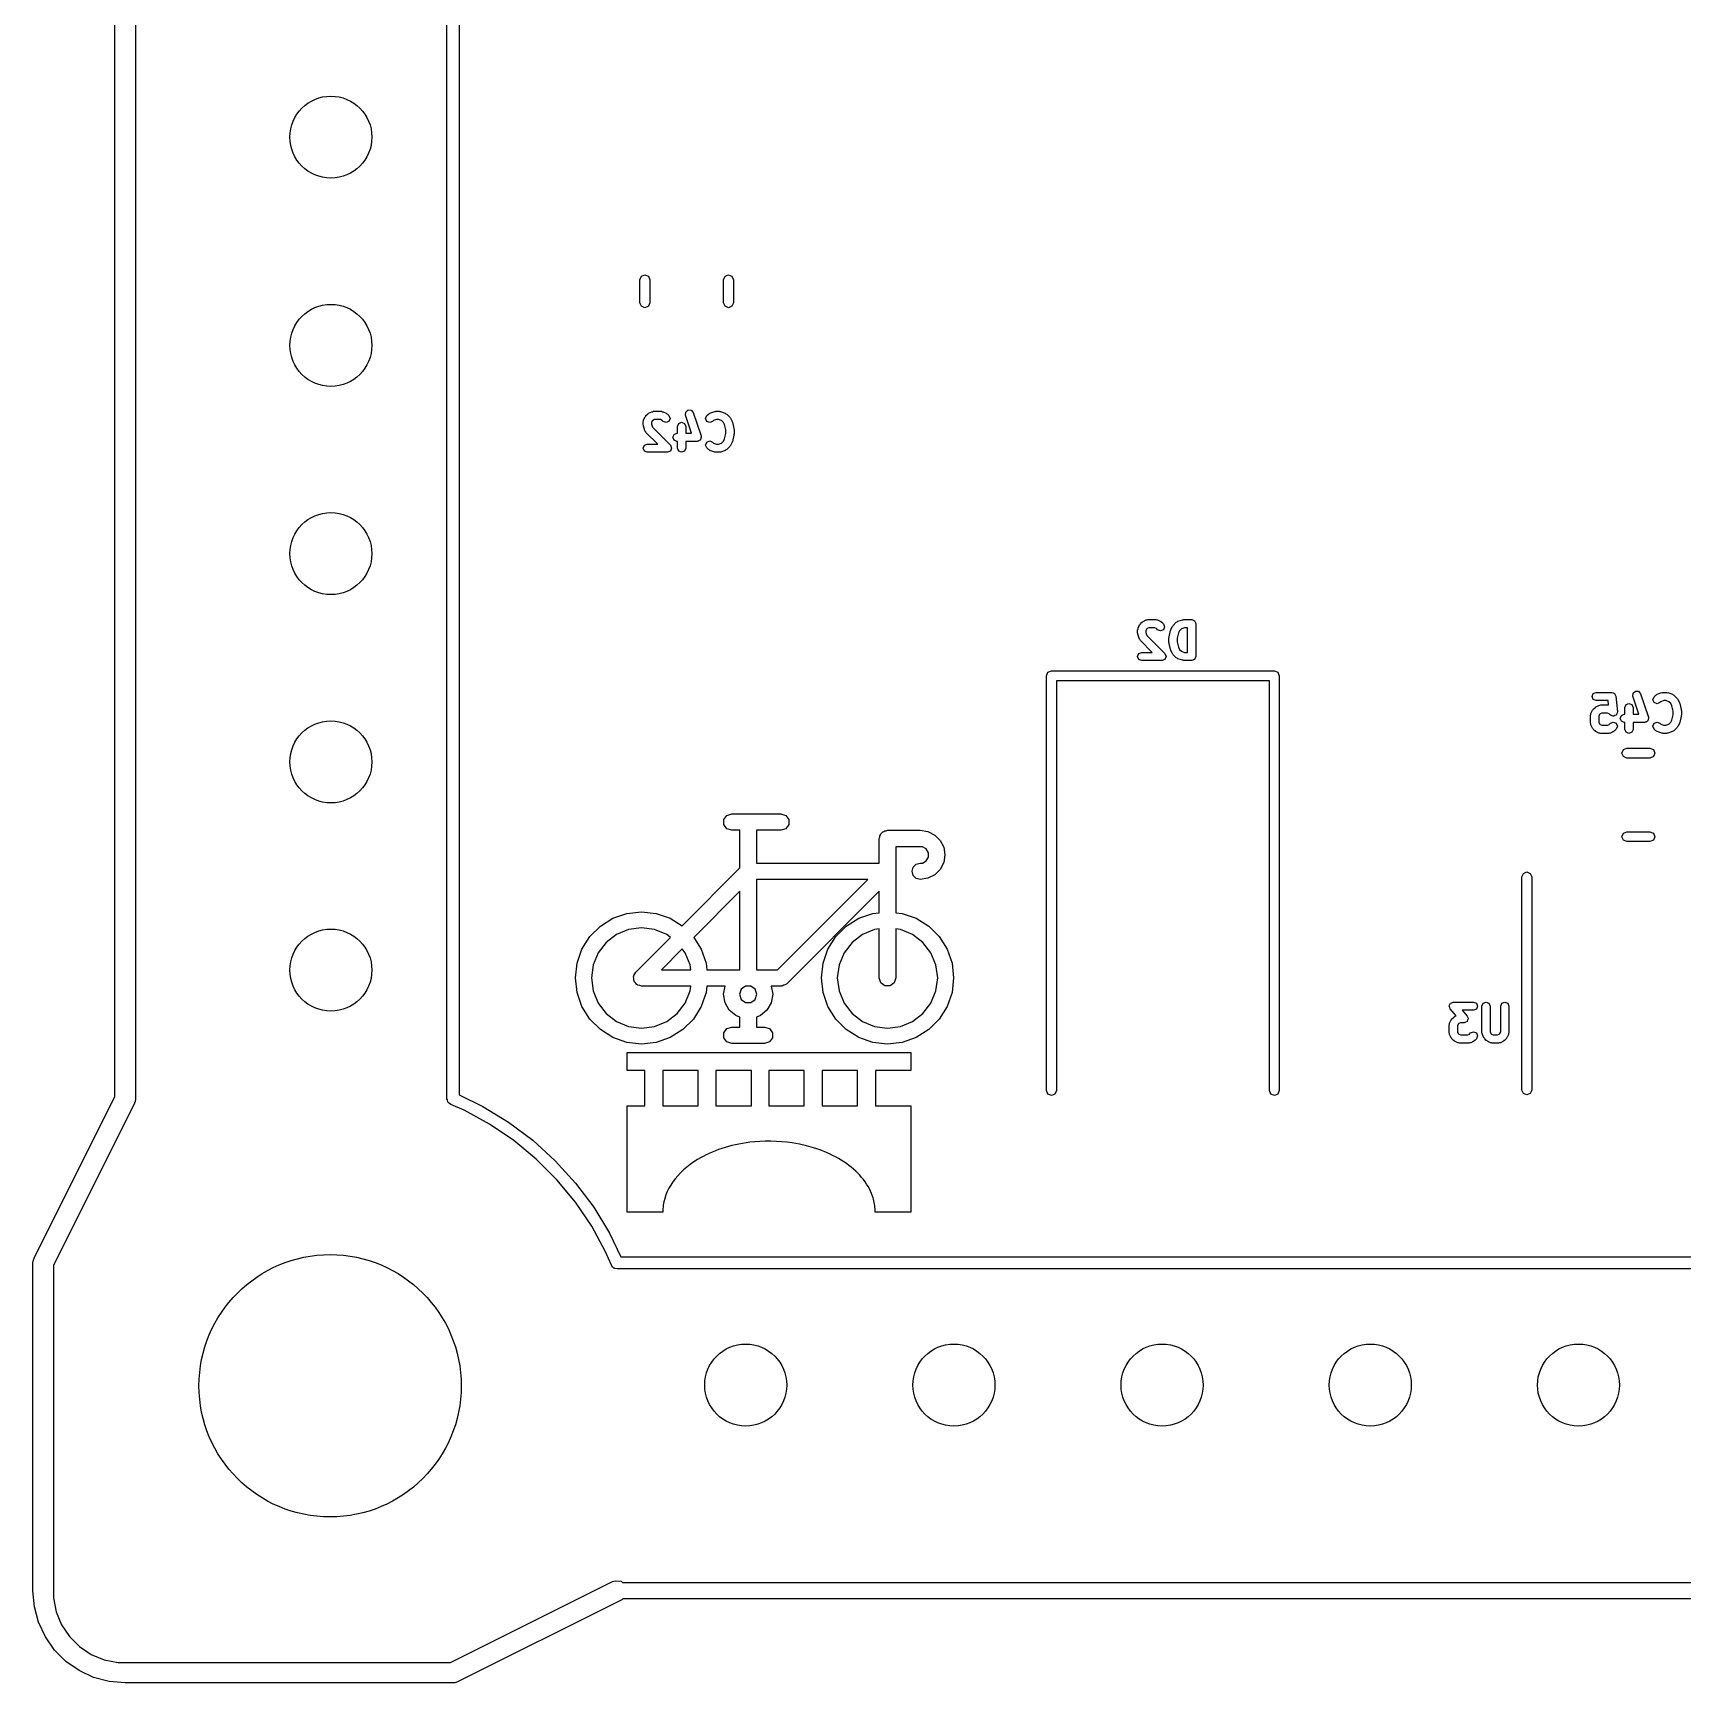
# Model space of a CAD drawing. Extents: x 0.4 to 11.3, y -7.9 to -0.4.
# Drawn here: x 5.113 to 5.905, y -4.532 to -3.74 of the extents above; entities that cross this region are included whole.
import ezdxf

# ---------------------------------------------------------------- set-up
doc = ezdxf.new("R2010")
doc.units = 0
doc.header["$MEASUREMENT"] = 0
doc.layers.add('BLACK', color=7, linetype='CONTINUOUS')

msp = doc.modelspace()

# ---------------------------------------------------------------- linework, layer by layer
at = {"layer": 'BLACK', "linetype": 'CONTINUOUS'}
for p, q in [((5.15256, -4.25081), (5.15256, -3.22951)), ((5.1624, -3.22835), (5.1624, -4.25197)), ((5.31203, -4.25197), (5.31203, -3.22835)), ((5.31793, -3.23019), (5.31793, -4.25012)), ((5.40474, -3.85864), (5.40544, -3.85697)), ((5.40544, -3.85697), (5.40711, -3.85628)), ((5.40711, -3.85628), (5.40878, -3.85697)), ((5.40878, -3.85697), (5.40947, -3.85864)), ((5.4449, -3.85864), (5.44559, -3.85697)), ((5.44559, -3.85697), (5.44726, -3.85628)), ((5.44726, -3.85628), (5.44893, -3.85697)), ((5.44893, -3.85697), (5.44963, -3.85864)), ((5.40474, -3.86971), (5.40474, -3.85864)), ((5.40947, -3.85864), (5.40947, -3.86971)), ((5.4449, -3.86971), (5.4449, -3.85864)), ((5.44963, -3.85864), (5.44963, -3.86971)), ((5.40544, -3.87138), (5.40474, -3.86971)), ((5.40711, -3.87207), (5.40544, -3.87138)), ((5.40878, -3.87138), (5.40711, -3.87207)), ((5.40947, -3.86971), (5.40878, -3.87138)), ((5.44559, -3.87138), (5.4449, -3.86971)), ((5.44726, -3.87207), (5.44559, -3.87138)), ((5.44893, -3.87138), (5.44726, -3.87207)), ((5.44963, -3.86971), (5.44893, -3.87138)), ((5.41036, -3.92203), (5.41081, -3.922)), ((5.41081, -3.922), (5.41124, -3.92182)), ((5.41124, -3.92182), (5.41499, -3.92182)), ((5.41499, -3.92182), (5.41541, -3.922)), ((5.41541, -3.922), (5.41587, -3.92203)), ((5.42672, -3.92216), (5.42786, -3.92117)), ((5.42786, -3.92117), (5.42937, -3.92128)), ((5.42937, -3.92128), (5.43035, -3.92242)), ((5.43836, -3.92267), (5.44061, -3.92192)), ((5.44061, -3.92192), (5.44093, -3.92194)), ((5.44093, -3.92194), (5.44123, -3.92182)), ((5.44123, -3.92182), (5.44273, -3.92182)), ((5.44273, -3.92182), (5.44303, -3.92194)), ((5.44303, -3.92194), (5.44336, -3.92192)), ((5.44336, -3.92192), (5.44561, -3.92267)), ((5.40627, -3.92679), (5.40644, -3.92637)), ((5.40627, -3.92829), (5.40627, -3.92679)), ((5.40639, -3.92859), (5.40627, -3.92829)), ((5.40637, -3.92891), (5.40639, -3.92859)), ((5.40712, -3.93116), (5.40637, -3.92891)), ((5.40644, -3.92637), (5.40648, -3.92591)), ((5.40648, -3.92591), (5.40723, -3.92441)), ((5.40723, -3.92441), (5.40747, -3.9242)), ((5.40747, -3.9242), (5.4076, -3.9239)), ((5.4076, -3.9239), (5.40835, -3.92315)), ((5.40835, -3.92315), (5.40864, -3.92302)), ((5.40864, -3.92302), (5.40886, -3.92278)), ((5.40886, -3.92278), (5.41036, -3.92203)), ((5.41061, -3.92646), (5.41021, -3.92725)), ((5.41021, -3.92725), (5.41021, -3.92797)), ((5.41021, -3.92797), (5.41071, -3.92948)), ((5.4109, -3.92616), (5.41061, -3.92646)), ((5.41071, -3.92948), (5.41938, -3.93815)), ((5.4117, -3.92576), (5.4109, -3.92616)), ((5.41452, -3.92576), (5.4117, -3.92576)), ((5.41532, -3.92616), (5.41452, -3.92576)), ((5.41584, -3.92668), (5.41532, -3.92616)), ((5.41724, -3.92726), (5.41584, -3.92668)), ((5.41587, -3.92203), (5.41737, -3.92278)), ((5.41863, -3.92668), (5.41724, -3.92726)), ((5.41737, -3.92278), (5.41758, -3.92302)), ((5.41758, -3.92302), (5.41788, -3.92315)), ((5.41788, -3.92315), (5.41863, -3.9239)), ((5.41863, -3.9239), (5.41921, -3.92529)), ((5.41921, -3.92529), (5.41863, -3.92668)), ((5.42277, -3.92904), (5.42334, -3.92765)), ((5.42277, -3.93232), (5.42277, -3.92904)), ((5.42334, -3.92765), (5.42474, -3.92707)), ((5.42474, -3.92707), (5.42613, -3.92765)), ((5.42613, -3.92765), (5.4267, -3.92904)), ((5.42662, -3.92366), (5.42672, -3.92216)), ((5.4295, -3.93232), (5.42662, -3.92366)), ((5.4267, -3.92904), (5.4267, -3.93232)), ((5.43035, -3.92242), (5.4341, -3.93367)), ((5.43627, -3.92529), (5.43684, -3.9239)), ((5.43684, -3.92668), (5.43627, -3.92529)), ((5.43684, -3.9239), (5.43759, -3.92315)), ((5.43823, -3.92726), (5.43684, -3.92668)), ((5.43759, -3.92315), (5.43802, -3.92297)), ((5.43802, -3.92297), (5.43836, -3.92267)), ((5.43963, -3.92668), (5.43823, -3.92726)), ((5.44005, -3.92626), (5.43963, -3.92668)), ((5.44155, -3.92576), (5.44005, -3.92626)), ((5.44241, -3.92576), (5.44155, -3.92576)), ((5.44392, -3.92626), (5.44241, -3.92576)), ((5.44487, -3.9272), (5.44392, -3.92626)), ((5.44538, -3.92823), (5.44487, -3.9272)), ((5.44601, -3.93078), (5.44538, -3.92823)), ((5.44561, -3.92267), (5.44595, -3.92297)), ((5.44595, -3.92297), (5.44638, -3.92315)), ((5.44638, -3.92315), (5.44787, -3.92465)), ((5.44787, -3.92465), (5.448, -3.92495)), ((5.448, -3.92495), (5.44824, -3.92516)), ((5.44824, -3.92516), (5.44899, -3.92666)), ((5.44899, -3.92666), (5.44901, -3.92688)), ((5.44901, -3.92688), (5.44914, -3.92706)), ((5.44914, -3.92706), (5.44989, -3.93006)), ((5.40685, -3.93815), (5.40824, -3.93757)), ((5.40742, -3.93151), (5.40712, -3.93116)), ((5.4076, -3.93193), (5.40742, -3.93151)), ((5.41323, -3.93757), (5.4076, -3.93193)), ((5.40824, -3.93757), (5.41323, -3.93757)), ((5.42052, -3.93429), (5.42109, -3.9329)), ((5.42109, -3.93568), (5.42052, -3.93429)), ((5.42109, -3.9329), (5.42249, -3.93232)), ((5.42249, -3.93626), (5.42109, -3.93568)), ((5.42249, -3.93232), (5.42277, -3.93232)), ((5.42277, -3.93626), (5.42249, -3.93626)), ((5.42277, -3.93954), (5.42277, -3.93626)), ((5.4267, -3.93232), (5.4295, -3.93232)), ((5.43223, -3.93626), (5.4267, -3.93626)), ((5.4267, -3.93626), (5.4267, -3.93954)), ((5.43253, -3.93613), (5.43223, -3.93626)), ((5.43286, -3.93616), (5.43253, -3.93613)), ((5.4332, -3.93586), (5.43286, -3.93616)), ((5.43363, -3.93568), (5.4332, -3.93586)), ((5.43375, -3.93538), (5.43363, -3.93568)), ((5.434, -3.93517), (5.43375, -3.93538)), ((5.43403, -3.93471), (5.434, -3.93517)), ((5.4342, -3.93429), (5.43403, -3.93471)), ((5.4341, -3.93367), (5.43408, -3.93399)), ((5.43408, -3.93399), (5.4342, -3.93429)), ((5.43627, -3.93804), (5.43684, -3.93665)), ((5.43684, -3.93665), (5.43823, -3.93607)), ((5.43823, -3.93607), (5.43963, -3.93665)), ((5.43963, -3.93665), (5.44005, -3.93707)), ((5.44005, -3.93707), (5.44155, -3.93757)), ((5.44155, -3.93757), (5.44241, -3.93757)), ((5.44241, -3.93757), (5.44392, -3.93707)), ((5.44392, -3.93707), (5.44487, -3.93612)), ((5.44487, -3.93612), (5.44538, -3.9351)), ((5.44538, -3.9351), (5.44601, -3.93255)), ((5.44601, -3.93255), (5.44601, -3.93078)), ((5.44899, -3.93667), (5.44824, -3.93817)), ((5.44901, -3.93644), (5.44899, -3.93667)), ((5.44914, -3.93627), (5.44901, -3.93644)), ((5.44989, -3.93327), (5.44914, -3.93627)), ((5.44989, -3.93006), (5.44986, -3.93031)), ((5.44986, -3.93031), (5.44995, -3.93054)), ((5.44995, -3.93279), (5.44986, -3.93302)), ((5.44986, -3.93302), (5.44989, -3.93327)), ((5.44995, -3.93054), (5.44995, -3.93279)), ((5.40627, -3.93954), (5.40685, -3.93815)), ((5.40685, -3.94093), (5.40627, -3.93954)), ((5.40824, -3.94151), (5.40685, -3.94093)), ((5.41799, -3.94151), (5.40824, -3.94151)), ((5.41938, -3.94093), (5.41799, -3.94151)), ((5.41938, -3.93815), (5.41995, -3.93954)), ((5.41995, -3.93954), (5.41938, -3.94093)), ((5.42334, -3.94093), (5.42277, -3.93954)), ((5.42474, -3.94151), (5.42334, -3.94093)), ((5.42613, -3.94093), (5.42474, -3.94151)), ((5.4267, -3.93954), (5.42613, -3.94093)), ((5.43684, -3.93943), (5.43627, -3.93804)), ((5.43759, -3.94018), (5.43684, -3.93943)), ((5.43802, -3.94035), (5.43759, -3.94018)), ((5.43836, -3.94065), (5.43802, -3.94035)), ((5.44061, -3.9414), (5.43836, -3.94065)), ((5.44093, -3.94138), (5.44061, -3.9414)), ((5.44123, -3.94151), (5.44093, -3.94138)), ((5.44273, -3.94151), (5.44123, -3.94151)), ((5.44303, -3.94138), (5.44273, -3.94151)), ((5.44336, -3.9414), (5.44303, -3.94138)), ((5.44561, -3.94065), (5.44336, -3.9414)), ((5.44595, -3.94035), (5.44561, -3.94065)), ((5.44638, -3.94018), (5.44595, -3.94035)), ((5.44787, -3.93868), (5.44638, -3.94018)), ((5.448, -3.93838), (5.44787, -3.93868)), ((5.44824, -3.93817), (5.448, -3.93838)), ((5.64398, -4.02591), (5.64473, -4.02441)), ((5.64473, -4.02441), (5.64497, -4.0242)), ((5.64497, -4.0242), (5.64509, -4.0239)), ((5.64509, -4.0239), (5.64584, -4.02315)), ((5.64584, -4.02315), (5.64614, -4.02302)), ((5.64614, -4.02302), (5.64636, -4.02278)), ((5.64636, -4.02278), (5.64786, -4.02203)), ((5.64786, -4.02203), (5.64831, -4.022)), ((5.64831, -4.022), (5.64874, -4.02182)), ((5.64874, -4.02182), (5.65249, -4.02182)), ((5.65249, -4.02182), (5.65291, -4.022)), ((5.65291, -4.022), (5.65337, -4.02203)), ((5.65337, -4.02203), (5.65487, -4.02278)), ((5.65487, -4.02278), (5.65508, -4.02302)), ((5.65508, -4.02302), (5.65538, -4.02315)), ((5.65538, -4.02315), (5.65613, -4.0239)), ((5.65613, -4.0239), (5.6567, -4.02529)), ((5.66047, -4.02516), (5.66072, -4.02495)), ((5.66072, -4.02495), (5.66084, -4.02465)), ((5.66084, -4.02465), (5.66234, -4.02315)), ((5.66234, -4.02315), (5.66277, -4.02297)), ((5.66277, -4.02297), (5.66311, -4.02267)), ((5.66311, -4.02267), (5.66536, -4.02192)), ((5.66536, -4.02192), (5.66568, -4.02194)), ((5.66568, -4.02194), (5.66598, -4.02182)), ((5.66598, -4.02182), (5.66973, -4.02182)), ((5.66973, -4.02182), (5.67113, -4.0224)), ((5.67113, -4.0224), (5.6717, -4.02379)), ((5.6717, -4.02379), (5.6717, -4.03954)), ((5.64377, -4.02679), (5.64394, -4.02637)), ((5.64377, -4.02829), (5.64377, -4.02679)), ((5.64389, -4.02859), (5.64377, -4.02829)), ((5.64387, -4.02891), (5.64389, -4.02859)), ((5.64462, -4.03116), (5.64387, -4.02891)), ((5.64394, -4.02637), (5.64398, -4.02591)), ((5.64492, -4.03151), (5.64462, -4.03116)), ((5.64509, -4.03193), (5.64492, -4.03151)), ((5.65073, -4.03757), (5.64509, -4.03193)), ((5.6481, -4.02646), (5.64771, -4.02725)), ((5.64771, -4.02725), (5.64771, -4.02797)), ((5.64771, -4.02797), (5.64821, -4.02948)), ((5.6484, -4.02616), (5.6481, -4.02646)), ((5.64821, -4.02948), (5.65688, -4.03815)), ((5.6492, -4.02576), (5.6484, -4.02616)), ((5.65202, -4.02576), (5.6492, -4.02576)), ((5.65282, -4.02616), (5.65202, -4.02576)), ((5.65334, -4.02668), (5.65282, -4.02616)), ((5.65474, -4.02726), (5.65334, -4.02668)), ((5.65613, -4.02668), (5.65474, -4.02726)), ((5.6567, -4.02529), (5.65613, -4.02668)), ((5.65877, -4.03054), (5.65886, -4.03031)), ((5.65877, -4.03279), (5.65877, -4.03054)), ((5.65886, -4.03302), (5.65877, -4.03279)), ((5.65883, -4.03006), (5.65958, -4.02706)), ((5.65886, -4.03031), (5.65883, -4.03006)), ((5.65958, -4.02706), (5.65971, -4.02688)), ((5.65971, -4.02688), (5.65972, -4.02666)), ((5.65972, -4.02666), (5.66047, -4.02516)), ((5.66334, -4.02823), (5.6627, -4.03078)), ((5.6627, -4.03078), (5.6627, -4.03255)), ((5.6627, -4.03255), (5.66334, -4.0351)), ((5.66385, -4.0272), (5.66334, -4.02823)), ((5.6648, -4.02626), (5.66385, -4.0272)), ((5.6663, -4.02576), (5.6648, -4.02626)), ((5.66777, -4.02576), (5.6663, -4.02576)), ((5.66777, -4.03757), (5.66777, -4.02576)), ((5.64377, -4.03954), (5.64434, -4.03815)), ((5.64434, -4.04093), (5.64377, -4.03954)), ((5.64434, -4.03815), (5.64574, -4.03757)), ((5.64574, -4.03757), (5.65073, -4.03757)), ((5.65688, -4.03815), (5.65745, -4.03954)), ((5.65745, -4.03954), (5.65688, -4.04093)), ((5.65883, -4.03327), (5.65886, -4.03302)), ((5.65958, -4.03627), (5.65883, -4.03327)), ((5.65971, -4.03644), (5.65958, -4.03627)), ((5.65972, -4.03667), (5.65971, -4.03644)), ((5.66047, -4.03817), (5.65972, -4.03667)), ((5.66072, -4.03838), (5.66047, -4.03817)), ((5.66084, -4.03868), (5.66072, -4.03838)), ((5.66234, -4.04018), (5.66084, -4.03868)), ((5.66277, -4.04035), (5.66234, -4.04018)), ((5.66311, -4.04065), (5.66277, -4.04035)), ((5.66536, -4.0414), (5.66311, -4.04065)), ((5.66334, -4.0351), (5.66385, -4.03612)), ((5.66385, -4.03612), (5.6648, -4.03707)), ((5.6648, -4.03707), (5.6663, -4.03757)), ((5.6663, -4.03757), (5.66777, -4.03757)), ((5.6717, -4.03954), (5.67113, -4.04093)), ((5.6, -4.04882), (5.60069, -4.04715)), ((5.60069, -4.04715), (5.60236, -4.04646)), ((5.60236, -4.04646), (5.70945, -4.04646)), ((5.64574, -4.04151), (5.64434, -4.04093)), ((5.65549, -4.04151), (5.64574, -4.04151)), ((5.65688, -4.04093), (5.65549, -4.04151)), ((5.66568, -4.04138), (5.66536, -4.0414)), ((5.66598, -4.04151), (5.66568, -4.04138)), ((5.66973, -4.04151), (5.66598, -4.04151)), ((5.67113, -4.04093), (5.66973, -4.04151)), ((5.70945, -4.04646), (5.71112, -4.04715)), ((5.71112, -4.04715), (5.71181, -4.04882)), ((5.6, -4.24803), (5.6, -4.04882)), ((5.70709, -4.05118), (5.60472, -4.05118)), ((5.60472, -4.05118), (5.60472, -4.24803)), ((5.70709, -4.24803), (5.70709, -4.05118)), ((5.71181, -4.04882), (5.71181, -4.24803)), ((5.88172, -4.05716), (5.88286, -4.05617)), ((5.88286, -4.05617), (5.88437, -4.05628)), ((5.88437, -4.05628), (5.88535, -4.05742)), ((5.86202, -4.05879), (5.8626, -4.0574)), ((5.8626, -4.06018), (5.86202, -4.05879)), ((5.8626, -4.0574), (5.86399, -4.05682)), ((5.86399, -4.06076), (5.8626, -4.06018)), ((5.8626, -4.0649), (5.86335, -4.06415)), ((5.86335, -4.06415), (5.86364, -4.06402)), ((5.86364, -4.06402), (5.86386, -4.06378)), ((5.86386, -4.06378), (5.86536, -4.06303)), ((5.86399, -4.05682), (5.87149, -4.05682)), ((5.86971, -4.06076), (5.86399, -4.06076)), ((5.86536, -4.06303), (5.86581, -4.063)), ((5.86581, -4.063), (5.86624, -4.06282)), ((5.86624, -4.06282), (5.86991, -4.06282)), ((5.86991, -4.06282), (5.86971, -4.06076)), ((5.87149, -4.05682), (5.8721, -4.05707)), ((5.8721, -4.05707), (5.87273, -4.05727)), ((5.87273, -4.05727), (5.87278, -4.05736)), ((5.87278, -4.05736), (5.87288, -4.0574)), ((5.87288, -4.0574), (5.87313, -4.05801)), ((5.87313, -4.05801), (5.87345, -4.05859)), ((5.87345, -4.05859), (5.8742, -4.06609)), ((5.87777, -4.06404), (5.87834, -4.06265)), ((5.87777, -4.06732), (5.87777, -4.06404)), ((5.87834, -4.06265), (5.87974, -4.06207)), ((5.87974, -4.06207), (5.88113, -4.06265)), ((5.88113, -4.06265), (5.8817, -4.06404)), ((5.88162, -4.05866), (5.88172, -4.05716)), ((5.8845, -4.06732), (5.88162, -4.05866)), ((5.8817, -4.06404), (5.8817, -4.06732)), ((5.88535, -4.05742), (5.8891, -4.06867)), ((5.89127, -4.06029), (5.89184, -4.0589)), ((5.89184, -4.06168), (5.89127, -4.06029)), ((5.89184, -4.0589), (5.89259, -4.05815)), ((5.89323, -4.06226), (5.89184, -4.06168)), ((5.89259, -4.05815), (5.89302, -4.05797)), ((5.89302, -4.05797), (5.89336, -4.05767)), ((5.89463, -4.06168), (5.89323, -4.06226)), ((5.89336, -4.05767), (5.89561, -4.05692)), ((5.89505, -4.06126), (5.89463, -4.06168)), ((5.89655, -4.06076), (5.89505, -4.06126)), ((5.89561, -4.05692), (5.89593, -4.05694)), ((5.89593, -4.05694), (5.89623, -4.05682)), ((5.89623, -4.05682), (5.89773, -4.05682)), ((5.89741, -4.06076), (5.89655, -4.06076)), ((5.89892, -4.06126), (5.89741, -4.06076)), ((5.89773, -4.05682), (5.89803, -4.05694)), ((5.89803, -4.05694), (5.89836, -4.05692)), ((5.89836, -4.05692), (5.90061, -4.05767)), ((5.89987, -4.0622), (5.89892, -4.06126)), ((5.90038, -4.06323), (5.89987, -4.0622)), ((5.90101, -4.06578), (5.90038, -4.06323)), ((5.90061, -4.05767), (5.90095, -4.05797)), ((5.90095, -4.05797), (5.90138, -4.05815)), ((5.90138, -4.05815), (5.90287, -4.05965)), ((5.90287, -4.05965), (5.903, -4.05995)), ((5.903, -4.05995), (5.90324, -4.06016)), ((5.90324, -4.06016), (5.90399, -4.06166)), ((5.90399, -4.06166), (5.90401, -4.06188)), ((5.90401, -4.06188), (5.90414, -4.06206)), ((5.90414, -4.06206), (5.90489, -4.06506)), ((5.86127, -4.06779), (5.86144, -4.06736)), ((5.86127, -4.07154), (5.86127, -4.06779)), ((5.86144, -4.07196), (5.86127, -4.07154)), ((5.86144, -4.06736), (5.86148, -4.06691)), ((5.86148, -4.07242), (5.86144, -4.07196)), ((5.86148, -4.06691), (5.86223, -4.06541)), ((5.86223, -4.07392), (5.86148, -4.07242)), ((5.86223, -4.06541), (5.86247, -4.0652)), ((5.86247, -4.0652), (5.8626, -4.0649)), ((5.86561, -4.06745), (5.86521, -4.06825)), ((5.86521, -4.06825), (5.86521, -4.07107)), ((5.86521, -4.07107), (5.86561, -4.07187)), ((5.8659, -4.06716), (5.86561, -4.06745)), ((5.86561, -4.07187), (5.8659, -4.07217)), ((5.8667, -4.06676), (5.8659, -4.06716)), ((5.8659, -4.07217), (5.8667, -4.07257)), ((5.86952, -4.06676), (5.8667, -4.06676)), ((5.87032, -4.06716), (5.86952, -4.06676)), ((5.86952, -4.07257), (5.87032, -4.07217)), ((5.87084, -4.06768), (5.87032, -4.06716)), ((5.87032, -4.07217), (5.87084, -4.07165)), ((5.87094, -4.06772), (5.87084, -4.06768)), ((5.87084, -4.07165), (5.87224, -4.07107)), ((5.87099, -4.06781), (5.87094, -4.06772)), ((5.87162, -4.068), (5.87099, -4.06781)), ((5.87224, -4.06826), (5.87162, -4.068)), ((5.87233, -4.06822), (5.87224, -4.06826)), ((5.87224, -4.07107), (5.87363, -4.07165)), ((5.87243, -4.06825), (5.87233, -4.06822)), ((5.87302, -4.06793), (5.87243, -4.06825)), ((5.87363, -4.06768), (5.87302, -4.06793)), ((5.87367, -4.06758), (5.87363, -4.06768)), ((5.87363, -4.07165), (5.87421, -4.07304)), ((5.87376, -4.06753), (5.87367, -4.06758)), ((5.87395, -4.0669), (5.87376, -4.06753)), ((5.87421, -4.06629), (5.87395, -4.0669)), ((5.8742, -4.06609), (5.87417, -4.06619)), ((5.87417, -4.06619), (5.87421, -4.06629)), ((5.87552, -4.06929), (5.87609, -4.0679)), ((5.87609, -4.07068), (5.87552, -4.06929)), ((5.87609, -4.0679), (5.87749, -4.06732)), ((5.87749, -4.07126), (5.87609, -4.07068)), ((5.87749, -4.06732), (5.87777, -4.06732)), ((5.87777, -4.07126), (5.87749, -4.07126)), ((5.87777, -4.07454), (5.87777, -4.07126)), ((5.8817, -4.06732), (5.8845, -4.06732)), ((5.88723, -4.07126), (5.8817, -4.07126)), ((5.8817, -4.07126), (5.8817, -4.07454)), ((5.88753, -4.07113), (5.88723, -4.07126)), ((5.88786, -4.07116), (5.88753, -4.07113)), ((5.8882, -4.07086), (5.88786, -4.07116)), ((5.88863, -4.07068), (5.8882, -4.07086)), ((5.88875, -4.07038), (5.88863, -4.07068)), ((5.889, -4.07017), (5.88875, -4.07038)), ((5.88903, -4.06971), (5.889, -4.07017)), ((5.8892, -4.06929), (5.88903, -4.06971)), ((5.8891, -4.06867), (5.88908, -4.06899)), ((5.88908, -4.06899), (5.8892, -4.06929)), ((5.89127, -4.07304), (5.89184, -4.07165)), ((5.89184, -4.07165), (5.89323, -4.07107)), ((5.89323, -4.07107), (5.89463, -4.07165)), ((5.89463, -4.07165), (5.89505, -4.07207)), ((5.89505, -4.07207), (5.89655, -4.07257)), ((5.89741, -4.07257), (5.89892, -4.07207)), ((5.89892, -4.07207), (5.89987, -4.07112)), ((5.89987, -4.07112), (5.90038, -4.0701)), ((5.90038, -4.0701), (5.90101, -4.06755)), ((5.90101, -4.06755), (5.90101, -4.06578)), ((5.90399, -4.07167), (5.90324, -4.07317)), ((5.90401, -4.07144), (5.90399, -4.07167)), ((5.90414, -4.07127), (5.90401, -4.07144)), ((5.90489, -4.06827), (5.90414, -4.07127)), ((5.90489, -4.06506), (5.90486, -4.06531)), ((5.90486, -4.06531), (5.90495, -4.06554)), ((5.90495, -4.06779), (5.90486, -4.06802)), ((5.90486, -4.06802), (5.90489, -4.06827)), ((5.90495, -4.06554), (5.90495, -4.06779)), ((5.86247, -4.07413), (5.86223, -4.07392)), ((5.8626, -4.07443), (5.86247, -4.07413)), ((5.86335, -4.07518), (5.8626, -4.07443)), ((5.86364, -4.0753), (5.86335, -4.07518)), ((5.86386, -4.07555), (5.86364, -4.0753)), ((5.86536, -4.0763), (5.86386, -4.07555)), ((5.86581, -4.07633), (5.86536, -4.0763)), ((5.86624, -4.07651), (5.86581, -4.07633)), ((5.86999, -4.07651), (5.86624, -4.07651)), ((5.8667, -4.07257), (5.86952, -4.07257)), ((5.87041, -4.07633), (5.86999, -4.07651)), ((5.87087, -4.0763), (5.87041, -4.07633)), ((5.87237, -4.07555), (5.87087, -4.0763)), ((5.87258, -4.0753), (5.87237, -4.07555)), ((5.87288, -4.07518), (5.87258, -4.0753)), ((5.87363, -4.07443), (5.87288, -4.07518)), ((5.87421, -4.07304), (5.87363, -4.07443)), ((5.87834, -4.07593), (5.87777, -4.07454)), ((5.87974, -4.07651), (5.87834, -4.07593)), ((5.88113, -4.07593), (5.87974, -4.07651)), ((5.8817, -4.07454), (5.88113, -4.07593)), ((5.89184, -4.07443), (5.89127, -4.07304)), ((5.89259, -4.07518), (5.89184, -4.07443)), ((5.89302, -4.07535), (5.89259, -4.07518)), ((5.89336, -4.07565), (5.89302, -4.07535)), ((5.89561, -4.0764), (5.89336, -4.07565)), ((5.89593, -4.07638), (5.89561, -4.0764)), ((5.89623, -4.07651), (5.89593, -4.07638)), ((5.89773, -4.07651), (5.89623, -4.07651)), ((5.89655, -4.07257), (5.89741, -4.07257)), ((5.89803, -4.07638), (5.89773, -4.07651)), ((5.89836, -4.0764), (5.89803, -4.07638)), ((5.90061, -4.07565), (5.89836, -4.0764)), ((5.90095, -4.07535), (5.90061, -4.07565)), ((5.90138, -4.07518), (5.90095, -4.07535)), ((5.90287, -4.07368), (5.90138, -4.07518)), ((5.903, -4.07338), (5.90287, -4.07368)), ((5.90324, -4.07317), (5.903, -4.07338)), ((5.87636, -4.08594), (5.87705, -4.08427)), ((5.87705, -4.08762), (5.87636, -4.08594)), ((5.87705, -4.08427), (5.87872, -4.08358)), ((5.87872, -4.08831), (5.87705, -4.08762)), ((5.87872, -4.08358), (5.88979, -4.08358)), ((5.88979, -4.08831), (5.87872, -4.08831)), ((5.88979, -4.08358), (5.89146, -4.08427)), ((5.89146, -4.08762), (5.88979, -4.08831)), ((5.89146, -4.08427), (5.89215, -4.08594)), ((5.89215, -4.08594), (5.89146, -4.08762)), ((5.44507, -4.11788), (5.4465, -4.11591)), ((5.44507, -4.12031), (5.44507, -4.11788)), ((5.4465, -4.11591), (5.44882, -4.11516)), ((5.44882, -4.11516), (5.47244, -4.11516)), ((5.47244, -4.11516), (5.47476, -4.11591)), ((5.47476, -4.11591), (5.47619, -4.11788)), ((5.47619, -4.11788), (5.47619, -4.12031)), ((5.4465, -4.12228), (5.44507, -4.12031)), ((5.44882, -4.12303), (5.4465, -4.12228)), ((5.45276, -4.12303), (5.44882, -4.12303)), ((5.45276, -4.14109), (5.45276, -4.12303)), ((5.47244, -4.12303), (5.46063, -4.12303)), ((5.46063, -4.12303), (5.46063, -4.13878)), ((5.47476, -4.12228), (5.47244, -4.12303)), ((5.47619, -4.12031), (5.47476, -4.12228)), ((5.51969, -4.12697), (5.51988, -4.12638)), ((5.51969, -4.13878), (5.51969, -4.12697)), ((5.51988, -4.12575), (5.52024, -4.12525)), ((5.51988, -4.12638), (5.51988, -4.12575)), ((5.52024, -4.12525), (5.52044, -4.12465)), ((5.52044, -4.12465), (5.52094, -4.12429)), ((5.52094, -4.12429), (5.52131, -4.12378)), ((5.52131, -4.12378), (5.5219, -4.12359)), ((5.5219, -4.12359), (5.52241, -4.12322)), ((5.52241, -4.12322), (5.52303, -4.12322)), ((5.52303, -4.12322), (5.52362, -4.12303)), ((5.52362, -4.12303), (5.53937, -4.12303)), ((5.53937, -4.12303), (5.54302, -4.12361)), ((5.54302, -4.12361), (5.54631, -4.12529)), ((5.54631, -4.12529), (5.54893, -4.1279)), ((5.54893, -4.1279), (5.5506, -4.13119)), ((5.87636, -4.1261), (5.87705, -4.12443)), ((5.87705, -4.12777), (5.87636, -4.1261)), ((5.87705, -4.12443), (5.87872, -4.12374)), ((5.87872, -4.12846), (5.87705, -4.12777)), ((5.87872, -4.12374), (5.88979, -4.12374)), ((5.88979, -4.12374), (5.89146, -4.12443)), ((5.89146, -4.12777), (5.88979, -4.12846)), ((5.89146, -4.12443), (5.89215, -4.1261)), ((5.89215, -4.1261), (5.89146, -4.12777)), ((5.53937, -4.13091), (5.52756, -4.13091)), ((5.52756, -4.13091), (5.52756, -4.16257)), ((5.54042, -4.13091), (5.53937, -4.13091)), ((5.54225, -4.13196), (5.54042, -4.13091)), ((5.54331, -4.13379), (5.54225, -4.13196)), ((5.54225, -4.13772), (5.54331, -4.1359)), ((5.54331, -4.1359), (5.54331, -4.13379)), ((5.5506, -4.13119), (5.55118, -4.13484)), ((5.55118, -4.13484), (5.5506, -4.13849)), ((5.88979, -4.12846), (5.87872, -4.12846)), ((5.42499, -4.16885), (5.45276, -4.14109)), ((5.46063, -4.13878), (5.51969, -4.13878)), ((5.53543, -4.14272), (5.53596, -4.14075)), ((5.53596, -4.14469), (5.53543, -4.14272)), ((5.53596, -4.14075), (5.5374, -4.13931)), ((5.5374, -4.13931), (5.53937, -4.13878)), ((5.53937, -4.13878), (5.54042, -4.13878)), ((5.54042, -4.13878), (5.54225, -4.13772)), ((5.54893, -4.14178), (5.54631, -4.1444)), ((5.5506, -4.13849), (5.54893, -4.14178)), ((5.82835, -4.14539), (5.82904, -4.14372)), ((5.82904, -4.14372), (5.83071, -4.14303)), ((5.83071, -4.14303), (5.83238, -4.14372)), ((5.83238, -4.14372), (5.83307, -4.14539)), ((5.46063, -4.14665), (5.46063, -4.18996)), ((5.51412, -4.14665), (5.46063, -4.14665)), ((5.47081, -4.18996), (5.51412, -4.14665)), ((5.5374, -4.14613), (5.53596, -4.14469)), ((5.53937, -4.14665), (5.5374, -4.14613)), ((5.54302, -4.14608), (5.53937, -4.14665)), ((5.54631, -4.1444), (5.54302, -4.14608)), ((5.82835, -4.21626), (5.82835, -4.14539)), ((5.83307, -4.14539), (5.83307, -4.21626)), ((5.45276, -4.15222), (5.43056, -4.17442)), ((5.45276, -4.18996), (5.45276, -4.15222)), ((5.51969, -4.15222), (5.47522, -4.19668)), ((5.51969, -4.16257), (5.51969, -4.15222)), ((5.3857, -4.16905), (5.39172, -4.16527)), ((5.39172, -4.16527), (5.39844, -4.16292)), ((5.39844, -4.16292), (5.40551, -4.16212)), ((5.40551, -4.16212), (5.41258, -4.16292)), ((5.41258, -4.16292), (5.4193, -4.16527)), ((5.4193, -4.16527), (5.42499, -4.16885)), ((5.50381, -4.16905), (5.50983, -4.16527)), ((5.50983, -4.16527), (5.51655, -4.16292)), ((5.51655, -4.16292), (5.51969, -4.16257)), ((5.52756, -4.16257), (5.53069, -4.16292)), ((5.53069, -4.16292), (5.53741, -4.16527)), ((5.53741, -4.16527), (5.54343, -4.16905)), ((5.37688, -4.18011), (5.38067, -4.17409)), ((5.38067, -4.17409), (5.3857, -4.16905)), ((5.39346, -4.17302), (5.38846, -4.17685)), ((5.39927, -4.17061), (5.39346, -4.17302)), ((5.40551, -4.16979), (5.39927, -4.17061)), ((5.40273, -4.19111), (5.41941, -4.17443)), ((5.41175, -4.17061), (5.40551, -4.16979)), ((5.41757, -4.17302), (5.41175, -4.17061)), ((5.41941, -4.17443), (5.41757, -4.17302)), ((5.43056, -4.17442), (5.43414, -4.18011)), ((5.49499, -4.18011), (5.49878, -4.17409)), ((5.49878, -4.17409), (5.50381, -4.16905)), ((5.51157, -4.17302), (5.50658, -4.17685)), ((5.51738, -4.17061), (5.51157, -4.17302)), ((5.51969, -4.17031), (5.51738, -4.17061)), ((5.51969, -4.1939), (5.51969, -4.17031)), ((5.52986, -4.17061), (5.52756, -4.17031)), ((5.52756, -4.17031), (5.52756, -4.1939)), ((5.53568, -4.17302), (5.52986, -4.17061)), ((5.54067, -4.17685), (5.53568, -4.17302)), ((5.54343, -4.16905), (5.54847, -4.17409)), ((5.54847, -4.17409), (5.55225, -4.18011)), ((5.37453, -4.18683), (5.37688, -4.18011)), ((5.38463, -4.18184), (5.38223, -4.18766)), ((5.38846, -4.17685), (5.38463, -4.18184)), ((5.42498, -4.18), (5.41502, -4.18996)), ((5.42639, -4.18184), (5.42498, -4.18)), ((5.4288, -4.18766), (5.42639, -4.18184)), ((5.43414, -4.18011), (5.43649, -4.18683)), ((5.49264, -4.18683), (5.49499, -4.18011)), ((5.50274, -4.18184), (5.50034, -4.18766)), ((5.50658, -4.17685), (5.50274, -4.18184)), ((5.5445, -4.18184), (5.54067, -4.17685)), ((5.54691, -4.18766), (5.5445, -4.18184)), ((5.55225, -4.18011), (5.5546, -4.18683)), ((5.37374, -4.1939), (5.37453, -4.18683)), ((5.38223, -4.18766), (5.3814, -4.1939)), ((5.40231, -4.19194), (5.40273, -4.19111)), ((5.41502, -4.18996), (5.4291, -4.18996)), ((5.4291, -4.18996), (5.4288, -4.18766)), ((5.43649, -4.18683), (5.43684, -4.18996)), ((5.43684, -4.18996), (5.45276, -4.18996)), ((5.46063, -4.18996), (5.47081, -4.18996)), ((5.49185, -4.1939), (5.49264, -4.18683)), ((5.50034, -4.18766), (5.49951, -4.1939)), ((5.54773, -4.1939), (5.54691, -4.18766)), ((5.5546, -4.18683), (5.5554, -4.1939)), ((5.37453, -4.20097), (5.37374, -4.1939)), ((5.3814, -4.1939), (5.38223, -4.20014)), ((5.40162, -4.19328), (5.40177, -4.193)), ((5.40177, -4.19419), (5.40162, -4.19328)), ((5.40177, -4.19268), (5.40231, -4.19194)), ((5.40177, -4.193), (5.40177, -4.19268)), ((5.40177, -4.19511), (5.40177, -4.19419)), ((5.40195, -4.19537), (5.40177, -4.19511)), ((5.402, -4.19569), (5.40195, -4.19537)), ((5.40266, -4.19634), (5.402, -4.19569)), ((5.4032, -4.19708), (5.40266, -4.19634)), ((5.4035, -4.19718), (5.4032, -4.19708)), ((5.40372, -4.19741), (5.4035, -4.19718)), ((5.40464, -4.19755), (5.40372, -4.19741)), ((5.40551, -4.19783), (5.40464, -4.19755)), ((5.4291, -4.19783), (5.40551, -4.19783)), ((5.4288, -4.20014), (5.4291, -4.19783)), ((5.43684, -4.19783), (5.43649, -4.20097)), ((5.44558, -4.19783), (5.43684, -4.19783)), ((5.44488, -4.20177), (5.44558, -4.19783)), ((5.45541, -4.19783), (5.45334, -4.19934)), ((5.45797, -4.19783), (5.45541, -4.19783)), ((5.46004, -4.19934), (5.45797, -4.19783)), ((5.47244, -4.19783), (5.46781, -4.19783)), ((5.46781, -4.19783), (5.4685, -4.20177)), ((5.47274, -4.19774), (5.47244, -4.19783)), ((5.47306, -4.19779), (5.47274, -4.19774)), ((5.47388, -4.19737), (5.47306, -4.19779)), ((5.47476, -4.19708), (5.47388, -4.19737)), ((5.47494, -4.19683), (5.47476, -4.19708)), ((5.47522, -4.19668), (5.47494, -4.19683)), ((5.49264, -4.20097), (5.49185, -4.1939)), ((5.49951, -4.1939), (5.50034, -4.20014)), ((5.52044, -4.19621), (5.51969, -4.1939)), ((5.52241, -4.19764), (5.52044, -4.19621)), ((5.52484, -4.19764), (5.52241, -4.19764)), ((5.52681, -4.19621), (5.52484, -4.19764)), ((5.52756, -4.1939), (5.52681, -4.19621)), ((5.54691, -4.20014), (5.54773, -4.1939)), ((5.5554, -4.1939), (5.5546, -4.20097)), ((5.37688, -4.20768), (5.37453, -4.20097)), ((5.38223, -4.20014), (5.38463, -4.20595)), ((5.38463, -4.20595), (5.38846, -4.21094)), ((5.42256, -4.21094), (5.42639, -4.20595)), ((5.42639, -4.20595), (5.4288, -4.20014)), ((5.43649, -4.20097), (5.43414, -4.20768)), ((5.44559, -4.20581), (5.44488, -4.20177)), ((5.44765, -4.20936), (5.44559, -4.20581)), ((5.45334, -4.19934), (5.45255, -4.20177)), ((5.45255, -4.20177), (5.45334, -4.2042)), ((5.45334, -4.2042), (5.45541, -4.20571)), ((5.45541, -4.20571), (5.45797, -4.20571)), ((5.45797, -4.20571), (5.46004, -4.2042)), ((5.46083, -4.20177), (5.46004, -4.19934)), ((5.46004, -4.2042), (5.46083, -4.20177)), ((5.46779, -4.20581), (5.46574, -4.20936)), ((5.4685, -4.20177), (5.46779, -4.20581)), ((5.49499, -4.20768), (5.49264, -4.20097)), ((5.50034, -4.20014), (5.50274, -4.20595)), ((5.50274, -4.20595), (5.50658, -4.21094)), ((5.54067, -4.21094), (5.5445, -4.20595)), ((5.5445, -4.20595), (5.54691, -4.20014)), ((5.5546, -4.20097), (5.55225, -4.20768)), ((5.7934, -4.20736), (5.7937, -4.20674)), ((5.7937, -4.20674), (5.79397, -4.2061)), ((5.79397, -4.2061), (5.79403, -4.20607)), ((5.79403, -4.20607), (5.79407, -4.20601)), ((5.79407, -4.20601), (5.79472, -4.20579)), ((5.79472, -4.20579), (5.79536, -4.20552)), ((5.79536, -4.20552), (5.80511, -4.20552)), ((5.80511, -4.20552), (5.8065, -4.2061)), ((5.8065, -4.2061), (5.80708, -4.20749)), ((5.80914, -4.20749), (5.80972, -4.2061)), ((5.80972, -4.2061), (5.81111, -4.20552)), ((5.81111, -4.20552), (5.8125, -4.2061)), ((5.8125, -4.2061), (5.81308, -4.20749)), ((5.81814, -4.20749), (5.81872, -4.2061)), ((5.81872, -4.2061), (5.82011, -4.20552)), ((5.82011, -4.20552), (5.8215, -4.2061)), ((5.8215, -4.2061), (5.82208, -4.20749)), ((5.38067, -4.21371), (5.37688, -4.20768)), ((5.3857, -4.21874), (5.38067, -4.21371)), ((5.38846, -4.21094), (5.39346, -4.21478)), ((5.39346, -4.21478), (5.39927, -4.21718)), ((5.41175, -4.21718), (5.41757, -4.21478)), ((5.41757, -4.21478), (5.42256, -4.21094)), ((5.43036, -4.21371), (5.42532, -4.21874)), ((5.43414, -4.20768), (5.43036, -4.21371)), ((5.45079, -4.212), (5.44765, -4.20936)), ((5.45276, -4.21272), (5.45079, -4.212)), ((5.45276, -4.21752), (5.45276, -4.21272)), ((5.4626, -4.212), (5.46063, -4.21272)), ((5.46063, -4.21272), (5.46063, -4.21752)), ((5.46574, -4.20936), (5.4626, -4.212)), ((5.49878, -4.21371), (5.49499, -4.20768)), ((5.50381, -4.21874), (5.49878, -4.21371)), ((5.50658, -4.21094), (5.51157, -4.21478)), ((5.51157, -4.21478), (5.51738, -4.21718)), ((5.52986, -4.21718), (5.53568, -4.21478)), ((5.53568, -4.21478), (5.54067, -4.21094)), ((5.54847, -4.21371), (5.54343, -4.21874)), ((5.55225, -4.20768), (5.54847, -4.21371)), ((5.79339, -4.20749), (5.79342, -4.20743)), ((5.79366, -4.20813), (5.79339, -4.20749)), ((5.79342, -4.20743), (5.7934, -4.20736)), ((5.7936, -4.21561), (5.79435, -4.21411)), ((5.79388, -4.20879), (5.79366, -4.20813)), ((5.79677, -4.21209), (5.79388, -4.20879)), ((5.79435, -4.21411), (5.7946, -4.2139)), ((5.7946, -4.2139), (5.79472, -4.2136)), ((5.79472, -4.2136), (5.79547, -4.21285)), ((5.79547, -4.21285), (5.79577, -4.21272)), ((5.79577, -4.21272), (5.79598, -4.21248)), ((5.79598, -4.21248), (5.79677, -4.21209)), ((5.80511, -4.20946), (5.7997, -4.20946)), ((5.7997, -4.20946), (5.80209, -4.21219)), ((5.80191, -4.21497), (5.80125, -4.21519)), ((5.80194, -4.21491), (5.80191, -4.21497)), ((5.802, -4.21488), (5.80194, -4.21491)), ((5.80227, -4.21424), (5.802, -4.21488)), ((5.80209, -4.21219), (5.80231, -4.21285)), ((5.80258, -4.21362), (5.80227, -4.21424)), ((5.80231, -4.21285), (5.80258, -4.21349)), ((5.80258, -4.21349), (5.80255, -4.21355)), ((5.80255, -4.21355), (5.80258, -4.21362)), ((5.8065, -4.20888), (5.80511, -4.20946)), ((5.80708, -4.20749), (5.8065, -4.20888)), ((5.80914, -4.22024), (5.80914, -4.20749)), ((5.81308, -4.20749), (5.81308, -4.21977)), ((5.81814, -4.21977), (5.81814, -4.20749)), ((5.82208, -4.20749), (5.82208, -4.22024)), ((5.39172, -4.22253), (5.3857, -4.21874)), ((5.39844, -4.22488), (5.39172, -4.22253)), ((5.39927, -4.21718), (5.40551, -4.21801)), ((5.40551, -4.21801), (5.41175, -4.21718)), ((5.4193, -4.22253), (5.41258, -4.22488)), ((5.42532, -4.21874), (5.4193, -4.22253)), ((5.44507, -4.22024), (5.4465, -4.21827)), ((5.44507, -4.22267), (5.44507, -4.22024)), ((5.4465, -4.22464), (5.44507, -4.22267)), ((5.4465, -4.21827), (5.44882, -4.21752)), ((5.44882, -4.21752), (5.45276, -4.21752)), ((5.46063, -4.21752), (5.46457, -4.21752)), ((5.46457, -4.21752), (5.46688, -4.21827)), ((5.46688, -4.21827), (5.46831, -4.22024)), ((5.46831, -4.22267), (5.46688, -4.22464)), ((5.46831, -4.22024), (5.46831, -4.22267)), ((5.50983, -4.22253), (5.50381, -4.21874)), ((5.51655, -4.22488), (5.50983, -4.22253)), ((5.51738, -4.21718), (5.52362, -4.21801)), ((5.52362, -4.21801), (5.52986, -4.21718)), ((5.53741, -4.22253), (5.53069, -4.22488)), ((5.54343, -4.21874), (5.53741, -4.22253)), ((5.79339, -4.21649), (5.79357, -4.21607)), ((5.79339, -4.22024), (5.79339, -4.21649)), ((5.79357, -4.22066), (5.79339, -4.22024)), ((5.79357, -4.21607), (5.7936, -4.21561)), ((5.7936, -4.22112), (5.79357, -4.22066)), ((5.79435, -4.22262), (5.7936, -4.22112)), ((5.7946, -4.22283), (5.79435, -4.22262)), ((5.79472, -4.22313), (5.7946, -4.22283)), ((5.79773, -4.21616), (5.79733, -4.21695)), ((5.79733, -4.21695), (5.79733, -4.21977)), ((5.79733, -4.21977), (5.79773, -4.22057)), ((5.79803, -4.21586), (5.79773, -4.21616)), ((5.79773, -4.22057), (5.79803, -4.22087)), ((5.79883, -4.21546), (5.79803, -4.21586)), ((5.79803, -4.22087), (5.79883, -4.22127)), ((5.80061, -4.21546), (5.79883, -4.21546)), ((5.79883, -4.22127), (5.8024, -4.22127)), ((5.80125, -4.21519), (5.80061, -4.21546)), ((5.8024, -4.22127), (5.80319, -4.22087)), ((5.80319, -4.22087), (5.80372, -4.22035)), ((5.80372, -4.22035), (5.80511, -4.21977)), ((5.80511, -4.21977), (5.8065, -4.22035)), ((5.8065, -4.22035), (5.80708, -4.22174)), ((5.80708, -4.22174), (5.8065, -4.22313)), ((5.80932, -4.22066), (5.80914, -4.22024)), ((5.80935, -4.22112), (5.80932, -4.22066)), ((5.8101, -4.22262), (5.80935, -4.22112)), ((5.81034, -4.22283), (5.8101, -4.22262)), ((5.81047, -4.22313), (5.81034, -4.22283)), ((5.81308, -4.21977), (5.81348, -4.22057)), ((5.81348, -4.22057), (5.81378, -4.22087)), ((5.81378, -4.22087), (5.81457, -4.22127)), ((5.81457, -4.22127), (5.81664, -4.22127)), ((5.81664, -4.22127), (5.81744, -4.22087)), ((5.81744, -4.22087), (5.81774, -4.22057)), ((5.81774, -4.22057), (5.81814, -4.21977)), ((5.82087, -4.22283), (5.82075, -4.22313)), ((5.82112, -4.22262), (5.82087, -4.22283)), ((5.82187, -4.22112), (5.82112, -4.22262)), ((5.8219, -4.22066), (5.82187, -4.22112)), ((5.82208, -4.22024), (5.8219, -4.22066)), ((5.82835, -4.24776), (5.82835, -4.21626)), ((5.83307, -4.21626), (5.83307, -4.24776)), ((5.40551, -4.22567), (5.39844, -4.22488)), ((5.39864, -4.23833), (5.39864, -4.22971)), ((5.39864, -4.22971), (5.53475, -4.22971)), ((5.41258, -4.22488), (5.40551, -4.22567)), ((5.44882, -4.22539), (5.4465, -4.22464)), ((5.46457, -4.22539), (5.44882, -4.22539)), ((5.46688, -4.22464), (5.46457, -4.22539)), ((5.52362, -4.22567), (5.51655, -4.22488)), ((5.53069, -4.22488), (5.52362, -4.22567)), ((5.53475, -4.22971), (5.53475, -4.23833)), ((5.79547, -4.22388), (5.79472, -4.22313)), ((5.79577, -4.224), (5.79547, -4.22388)), ((5.79598, -4.22425), (5.79577, -4.224)), ((5.79748, -4.225), (5.79598, -4.22425)), ((5.79794, -4.22503), (5.79748, -4.225)), ((5.79836, -4.22521), (5.79794, -4.22503)), ((5.80286, -4.22521), (5.79836, -4.22521)), ((5.80328, -4.22503), (5.80286, -4.22521)), ((5.80374, -4.225), (5.80328, -4.22503)), ((5.80524, -4.22425), (5.80374, -4.225)), ((5.80545, -4.224), (5.80524, -4.22425)), ((5.80575, -4.22388), (5.80545, -4.224)), ((5.8065, -4.22313), (5.80575, -4.22388)), ((5.81122, -4.22388), (5.81047, -4.22313)), ((5.81152, -4.224), (5.81122, -4.22388)), ((5.81173, -4.22425), (5.81152, -4.224)), ((5.81323, -4.225), (5.81173, -4.22425)), ((5.81369, -4.22503), (5.81323, -4.225)), ((5.81411, -4.22521), (5.81369, -4.22503)), ((5.81711, -4.22521), (5.81411, -4.22521)), ((5.81753, -4.22503), (5.81711, -4.22521)), ((5.81799, -4.225), (5.81753, -4.22503)), ((5.81949, -4.22425), (5.81799, -4.225)), ((5.8197, -4.224), (5.81949, -4.22425)), ((5.82, -4.22388), (5.8197, -4.224)), ((5.82075, -4.22313), (5.82, -4.22388)), ((5.40711, -4.23833), (5.39864, -4.23833)), ((5.40711, -4.25527), (5.40711, -4.23833)), ((5.43267, -4.23833), (5.41573, -4.23833)), ((5.41573, -4.23833), (5.41573, -4.25527)), ((5.43267, -4.25527), (5.43267, -4.23833)), ((5.45823, -4.23833), (5.44114, -4.23833)), ((5.44114, -4.23833), (5.44114, -4.25527)), ((5.45823, -4.25527), (5.45823, -4.23833)), ((5.48364, -4.23833), (5.4667, -4.23833)), ((5.4667, -4.23833), (5.4667, -4.25527)), ((5.48364, -4.25527), (5.48364, -4.23833)), ((5.5092, -4.23833), (5.49225, -4.23833)), ((5.49225, -4.23833), (5.49225, -4.25527)), ((5.5092, -4.25527), (5.5092, -4.23833)), ((5.53475, -4.23833), (5.51781, -4.23833)), ((5.51781, -4.23833), (5.51781, -4.25527)), ((5.11371, -4.32851), (5.15256, -4.25081)), ((5.16188, -4.25417), (5.12303, -4.33187)), ((5.16196, -4.25373), (5.16188, -4.25417)), ((5.1622, -4.25335), (5.16196, -4.25373)), ((5.1624, -4.25197), (5.1622, -4.25335)), ((5.31222, -4.2525), (5.31203, -4.25197)), ((5.31244, -4.25348), (5.31222, -4.2525)), ((5.31264, -4.25365), (5.31244, -4.25348)), ((5.31272, -4.25387), (5.31264, -4.25365)), ((5.31321, -4.25415), (5.31272, -4.25387)), ((5.31382, -4.25468), (5.31321, -4.25415)), ((5.32025, -4.25744), (5.31382, -4.25468)), ((5.31793, -4.25012), (5.32922, -4.25561)), ((5.60069, -4.2497), (5.6, -4.24803)), ((5.60236, -4.25039), (5.60069, -4.2497)), ((5.60403, -4.2497), (5.60236, -4.25039)), ((5.60472, -4.24803), (5.60403, -4.2497)), ((5.70778, -4.2497), (5.70709, -4.24803)), ((5.70945, -4.25039), (5.70778, -4.2497)), ((5.71112, -4.2497), (5.70945, -4.25039)), ((5.71181, -4.24803), (5.71112, -4.2497)), ((5.82904, -4.24943), (5.82835, -4.24776)), ((5.83071, -4.25012), (5.82904, -4.24943)), ((5.83238, -4.24943), (5.83071, -4.25012)), ((5.83307, -4.24776), (5.83238, -4.24943)), ((5.33252, -4.26415), (5.32025, -4.25744)), ((5.32922, -4.25561), (5.34163, -4.26318)), ((5.39864, -4.30638), (5.39864, -4.25527)), ((5.39864, -4.25527), (5.40711, -4.25527)), ((5.41573, -4.25527), (5.43267, -4.25527)), ((5.44114, -4.25527), (5.45823, -4.25527)), ((5.4667, -4.25527), (5.48364, -4.25527)), ((5.49225, -4.25527), (5.5092, -4.25527)), ((5.51781, -4.25527), (5.53475, -4.25527)), ((5.53475, -4.25527), (5.53475, -4.30638)), ((5.34411, -4.27199), (5.33252, -4.26415)), ((5.34163, -4.26318), (5.35326, -4.27189)), ((5.3549, -4.2809), (5.34411, -4.27199)), ((5.35326, -4.27189), (5.36402, -4.28167)), ((5.438, -4.27819), (5.43656, -4.27887)), ((5.43946, -4.27755), (5.438, -4.27819)), ((5.44096, -4.27694), (5.43946, -4.27755)), ((5.44249, -4.27637), (5.44096, -4.27694)), ((5.44405, -4.27583), (5.44249, -4.27637)), ((5.44563, -4.27533), (5.44405, -4.27583)), ((5.44725, -4.27487), (5.44563, -4.27533)), ((5.44889, -4.27444), (5.44725, -4.27487)), ((5.45056, -4.27405), (5.44889, -4.27444)), ((5.45226, -4.2737), (5.45056, -4.27405)), ((5.45399, -4.27338), (5.45226, -4.2737)), ((5.45575, -4.2731), (5.45399, -4.27338)), ((5.45753, -4.27285), (5.45575, -4.2731)), ((5.45984, -4.27261), (5.45753, -4.27285)), ((5.46233, -4.27245), (5.45984, -4.27261)), ((5.46493, -4.27237), (5.46233, -4.27245)), ((5.4676, -4.27237), (5.46493, -4.27237)), ((5.47027, -4.27244), (5.4676, -4.27237)), ((5.4729, -4.27259), (5.47027, -4.27244)), ((5.47543, -4.27282), (5.4729, -4.27259)), ((5.47781, -4.27312), (5.47543, -4.27282)), ((5.48134, -4.27373), (5.47781, -4.27312)), ((5.48477, -4.27451), (5.48134, -4.27373)), ((5.48808, -4.27544), (5.48477, -4.27451)), ((5.49128, -4.27652), (5.48808, -4.27544)), ((5.49434, -4.27774), (5.49128, -4.27652)), ((5.49581, -4.2784), (5.49434, -4.27774)), ((5.49725, -4.2791), (5.49581, -4.2784)), ((5.36479, -4.29079), (5.3549, -4.2809)), ((5.36402, -4.28167), (5.3738, -4.29242)), ((5.42567, -4.2861), (5.42423, -4.28748)), ((5.42722, -4.28478), (5.42567, -4.2861)), ((5.42886, -4.2835), (5.42722, -4.28478)), ((5.4306, -4.28228), (5.42886, -4.2835)), ((5.43243, -4.28112), (5.4306, -4.28228)), ((5.43378, -4.28033), (5.43243, -4.28112)), ((5.43515, -4.27958), (5.43378, -4.28033)), ((5.43656, -4.27887), (5.43515, -4.27958)), ((5.49866, -4.27982), (5.49725, -4.2791)), ((5.50002, -4.28058), (5.49866, -4.27982)), ((5.50134, -4.28137), (5.50002, -4.28058)), ((5.50262, -4.28219), (5.50134, -4.28137)), ((5.50386, -4.28304), (5.50262, -4.28219)), ((5.50505, -4.28391), (5.50386, -4.28304)), ((5.5062, -4.28482), (5.50505, -4.28391)), ((5.5073, -4.28575), (5.5062, -4.28482)), ((5.50836, -4.2867), (5.5073, -4.28575)), ((5.3737, -4.30158), (5.36479, -4.29079)), ((5.3738, -4.29242), (5.38251, -4.30406)), ((5.41952, -4.29338), (5.41862, -4.29494)), ((5.42053, -4.29185), (5.41952, -4.29338)), ((5.42166, -4.29035), (5.42053, -4.29185)), ((5.42289, -4.2889), (5.42166, -4.29035)), ((5.42423, -4.28748), (5.42289, -4.2889)), ((5.50936, -4.28768), (5.50836, -4.2867)), ((5.51031, -4.28868), (5.50936, -4.28768)), ((5.51121, -4.28971), (5.51031, -4.28868)), ((5.51206, -4.29076), (5.51121, -4.28971)), ((5.51286, -4.29183), (5.51206, -4.29076)), ((5.51359, -4.29292), (5.51286, -4.29183)), ((5.51427, -4.29403), (5.51359, -4.29292)), ((5.5149, -4.29516), (5.51427, -4.29403)), ((5.38154, -4.31316), (5.3737, -4.30158)), ((5.41621, -4.3014), (5.41592, -4.30305)), ((5.41663, -4.29975), (5.41621, -4.3014)), ((5.41717, -4.29813), (5.41663, -4.29975)), ((5.41784, -4.29652), (5.41717, -4.29813)), ((5.41862, -4.29494), (5.41784, -4.29652)), ((5.51546, -4.29631), (5.5149, -4.29516)), ((5.51596, -4.29748), (5.51546, -4.29631)), ((5.51641, -4.29866), (5.51596, -4.29748)), ((5.51667, -4.29944), (5.51641, -4.29866)), ((5.51689, -4.30021), (5.51667, -4.29944)), ((5.51709, -4.30098), (5.51689, -4.30021)), ((5.51726, -4.30173), (5.51709, -4.30098)), ((5.5174, -4.30248), (5.51726, -4.30173)), ((5.38251, -4.30406), (5.39008, -4.31647)), ((5.40714, -4.30635), (5.39864, -4.30638)), ((5.41566, -4.30631), (5.40714, -4.30635)), ((5.41575, -4.30471), (5.41566, -4.30631)), ((5.41582, -4.30388), (5.41575, -4.30471)), ((5.41592, -4.30305), (5.41582, -4.30388)), ((5.51751, -4.30322), (5.5174, -4.30248)), ((5.51759, -4.30397), (5.51751, -4.30322)), ((5.51764, -4.30471), (5.51759, -4.30397)), ((5.51774, -4.30631), (5.51764, -4.30471)), ((5.52624, -4.30635), (5.51774, -4.30631)), ((5.53475, -4.30638), (5.52624, -4.30635)), ((5.38825, -4.32544), (5.38154, -4.31316)), ((5.39008, -4.31647), (5.39556, -4.32776)), ((5.39101, -4.33187), (5.38825, -4.32544)), ((5.11319, -4.33071), (5.11339, -4.32932)), ((5.11319, -4.48819), (5.11319, -4.33071)), ((5.11339, -4.32932), (5.11363, -4.32895)), ((5.11363, -4.32895), (5.11371, -4.32851)), ((5.12303, -4.33187), (5.12303, -4.48819)), ((5.39113, -4.33202), (5.39101, -4.33187)), ((5.39116, -4.33219), (5.39113, -4.33202)), ((5.39161, -4.33256), (5.39116, -4.33219)), ((5.39221, -4.33324), (5.39161, -4.33256)), ((5.39251, -4.33331), (5.39221, -4.33324)), ((5.39271, -4.33348), (5.39251, -4.33331)), ((5.39372, -4.33366), (5.39271, -4.33348)), ((6.41734, -4.33366), (5.39372, -4.33366)), ((5.39556, -4.32776), (6.4155, -4.32776)), ((5.3138, -4.52264), (5.39154, -4.48379)), ((5.39154, -4.48379), (5.39287, -4.48335)), ((5.39287, -4.48335), (5.39563, -4.48364)), ((5.39563, -4.48364), (5.39638, -4.48425)), ((5.39638, -4.48425), (6.41734, -4.48425)), ((5.11386, -4.49588), (5.11319, -4.48819)), ((5.12303, -4.48819), (5.12303, -4.49158)), ((5.12303, -4.49158), (5.12436, -4.49824)), ((5.39644, -4.49213), (5.39594, -4.49259)), ((6.41641, -4.49213), (5.39644, -4.49213)), ((5.11586, -4.50334), (5.11386, -4.49588)), ((5.12436, -4.49824), (5.12695, -4.50451)), ((5.39594, -4.49259), (5.31716, -4.53196)), ((5.11912, -4.51033), (5.11586, -4.50334)), ((5.12695, -4.50451), (5.13072, -4.51015)), ((5.12355, -4.51666), (5.11912, -4.51033)), ((5.13072, -4.51015), (5.13552, -4.51495)), ((5.13552, -4.51495), (5.14116, -4.51872)), ((5.12901, -4.52212), (5.12355, -4.51666)), ((5.13533, -4.52655), (5.12901, -4.52212)), ((5.14116, -4.51872), (5.14743, -4.52131)), ((5.14743, -4.52131), (5.15409, -4.52264)), ((5.15409, -4.52264), (5.15748, -4.52264)), ((5.15748, -4.52264), (5.1575, -4.52264)), ((5.1575, -4.52264), (5.15752, -4.52264)), ((5.15752, -4.52264), (5.3138, -4.52264)), ((5.14233, -4.52981), (5.13533, -4.52655)), ((5.14979, -4.53181), (5.14233, -4.52981)), ((5.15748, -4.53248), (5.14979, -4.53181)), ((5.31716, -4.53196), (5.31583, -4.5324)), ((5.1575, -4.53248), (5.15748, -4.53248)), ((5.15752, -4.53248), (5.1575, -4.53248)), ((5.31496, -4.53248), (5.15752, -4.53248)), ((5.31539, -4.53235), (5.31496, -4.53248)), ((5.31583, -4.5324), (5.31539, -4.53235))]:
    msp.add_line(p, q, dxfattribs=at)
at = {"layer": 'BLACK'}
for centre, radius in [((5.25627, -3.79016), 0.01969), ((5.25627, -3.89016), 0.01969), ((5.25627, -3.99016), 0.01969), ((5.25627, -4.09016), 0.01969), ((5.25627, -4.19016), 0.01969), ((5.25591, -4.38976), 0.06299), ((5.45551, -4.3894), 0.01969), ((5.55551, -4.3894), 0.01969), ((5.65551, -4.3894), 0.01969), ((5.75551, -4.3894), 0.01969), ((5.85551, -4.3894), 0.01969)]:
    msp.add_circle(centre, radius, dxfattribs=at)

doc.saveas('drawing.dxf')
